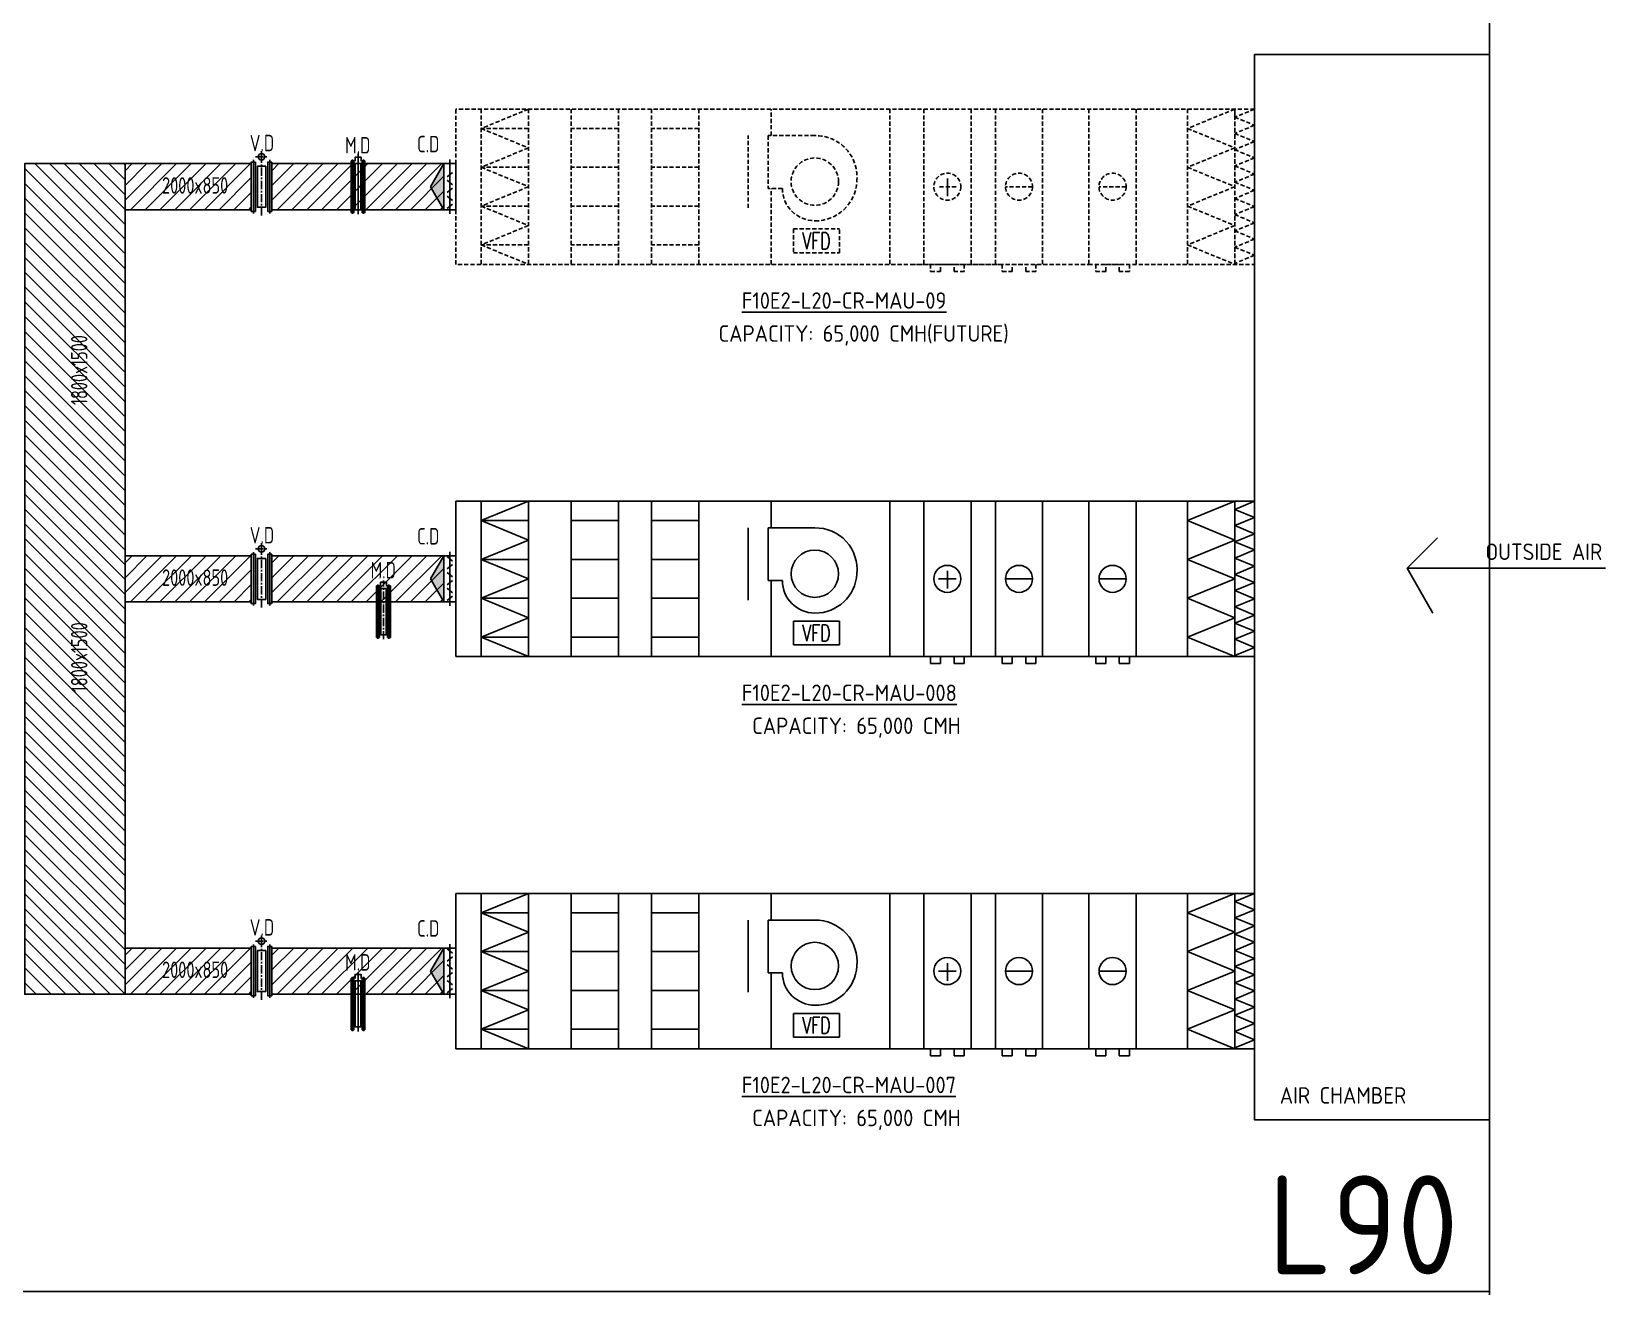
# Model space of a CAD drawing. Header units: millimetres. Extents: x 108 to 3316, y 96 to 2090.
# Drawn here: x 3074.5 to 3313.2, y 1615.4 to 1805.8 of the extents above; entities that cross this region are included whole.
import ezdxf
from ezdxf.enums import TextEntityAlignment as Align

# ---------------------------------------------------------------- set-up
doc = ezdxf.new("R2010")
doc.units = ezdxf.units.MM
doc.linetypes.add('CENTER', pattern=[2, 1.25, -0.25, 0.25, -0.25])
doc.linetypes.add('HIDDEN', pattern=[9.525, 6.35, -3.175])
for name, color, linetype in [('A-DETL-01', 1, 'Continuous'), ('DETL-TXT', 4, 'Continuous'), ('M-CEQPM-MAU', 22, 'Continuous'), ('M-CMDUCT-LINE', 15, 'Continuous'), ('M-EQPM-TXT', 4, 'Continuous'), ('M-FM-LINE3', 3, 'Continuous'), ('M-HVAC-CMDUCT', 150, 'Continuous'), ('M-HVAC-DAPR', 2, 'Continuous'), ('U-EX-TXT', 4, 'Continuous')]:
    doc.layers.add(name, color=color, linetype=linetype)
doc.styles.add('AA-TXT', font='isocp.shx', dxfattribs={"bigfont": 'chineset.shx'})
doc.styles.add('STDTEXT', font='simplex.shx', dxfattribs={"bigfont": 'china.shx'})

msp = doc.modelspace()

# ---------------------------------------------------------------- hatches: boundary and pattern name
at = {"layer": 'M-CMDUCT-LINE'}
h = msp.add_hatch(dxfattribs=at)
h.set_pattern_fill('ANSI31', color=256, scale=0.5, angle=-90, style=0)
h.set_pattern_definition([(315, (2909.2709, 983.8308), (1.122532, 1.122532), [])])
h.paths.add_polyline_path([(3088.72, 1785.71), (3088.72, 1659.74), (3073.52, 1659.74), (3073.52, 1785.71)])
h = msp.add_hatch(dxfattribs=at)
h.set_pattern_fill('ANSI31', color=256, scale=0.5, style=0)
h.set_pattern_definition([(45, (3785.9153, 1606.2564), (-1.122532, 1.122532), [])])
h.paths.add_polyline_path([(3107.87, 1785.71), (3088.72, 1785.71), (3088.72, 1778.71), (3107.87, 1778.71)])
h = msp.add_hatch(dxfattribs=at)
h.set_pattern_fill('ANSI31', color=252, scale=0.5, style=0)
h.set_pattern_definition([(45, (3808.176, 1606.2564), (-1.122532, 1.122532), [])])
h.paths.add_polyline_path([(3137.08, 1785.71), (3110.98, 1785.71), (3110.98, 1778.71), (3137.08, 1778.71)])
h = msp.add_hatch(dxfattribs=at)
h.set_pattern_fill('ANSI31', color=256, scale=0.5, style=0)
h.set_pattern_definition([(45, (3785.9153, 1546.7733), (-1.122532, 1.122532), [])])
h.paths.add_polyline_path([(3107.87, 1726.23), (3088.72, 1726.23), (3088.72, 1719.23), (3107.87, 1719.23)])
h = msp.add_hatch(dxfattribs=at)
h.set_pattern_fill('ANSI31', color=256, scale=0.5, style=0)
h.set_pattern_definition([(45, (3808.176, 1546.7733), (-1.122532, 1.122532), [])])
h.paths.add_polyline_path([(3137.08, 1726.23), (3110.98, 1726.23), (3110.98, 1719.23), (3137.08, 1719.23)])
h = msp.add_hatch(dxfattribs=at)
h.set_pattern_fill('ANSI31', color=256, scale=0.5, style=0)
h.set_pattern_definition([(45, (3785.9153, 1487.2902), (-1.122532, 1.122532), [])])
h.paths.add_polyline_path([(3107.87, 1666.74), (3088.72, 1666.74), (3088.72, 1659.74), (3107.87, 1659.74)])
h = msp.add_hatch(dxfattribs=at)
h.set_pattern_fill('ANSI31', color=256, scale=0.5, style=0)
h.set_pattern_definition([(45, (3808.176, 1487.2902), (-1.122532, 1.122532), [])])
h.paths.add_polyline_path([(3137.08, 1666.74), (3110.98, 1666.74), (3110.98, 1659.74), (3137.08, 1659.74)])
at = {"layer": 'M-HVAC-CMDUCT', "ltscale": 0.1}
for color, points in [(252, [(3137.08, 1778.71), (3135.06, 1782.21), (3137.08, 1785.71)]), (256, [(3137.08, 1719.23), (3135.06, 1722.73), (3137.08, 1726.23)]), (256, [(3137.08, 1659.74), (3135.06, 1663.24), (3137.08, 1666.74)])]:
    msp.add_hatch(color=color, dxfattribs=at).paths.add_polyline_path(points)
at = {"layer": 'M-HVAC-CMDUCT'}
for color, points in [(252, [(3137.08, 1778.71), (3135.06, 1782.21), (3137.08, 1785.71)]), (256, [(3137.08, 1719.23), (3135.06, 1722.73), (3137.08, 1726.23)]), (256, [(3137.08, 1659.74), (3135.06, 1663.24), (3137.08, 1666.74)])]:
    msp.add_hatch(color=color, dxfattribs=at).paths.add_polyline_path(points)

# ---------------------------------------------------------------- linework, layer by layer
at = {"layer": 'A-DETL-01', "color": 252}
for points in [[(3295.62, 1339.91), (3295.62, 1962.54)], [(3283.16, 1724.34), (3287.77, 1728.94)], [(3313.24, 1724.34), (3283.16, 1724.34), (3287.07, 1717.55)]]:
    msp.add_lwpolyline(points, dxfattribs=at)
for points in [[(3035.47, 1814.23), (3295.62, 1814.23), (3295.62, 1614.63), (3035.47, 1614.63)], [(3260.01, 1802.28), (3295.62, 1802.28), (3295.62, 1640.67), (3260.01, 1640.67)]]:
    msp.add_lwpolyline(points, close=True, dxfattribs=at)
at = {"layer": 'M-CEQPM-MAU', "color": 252, "linetype": 'HIDDEN', "ltscale": 0.1}
for p, q in [((3260.01, 1793.98), (3138.88, 1793.98)), ((3138.88, 1770.43), (3138.88, 1793.98)), ((3142.73, 1793.98), (3142.73, 1770.43)), ((3149.9, 1793.98), (3142.73, 1791.04)), ((3149.9, 1793.98), (3149.9, 1770.43)), ((3156.38, 1793.98), (3156.38, 1770.43)), ((3163.55, 1793.98), (3163.55, 1770.43)), ((3168.56, 1793.98), (3168.56, 1770.43)), ((3175.73, 1793.98), (3175.73, 1770.43)), ((3186.71, 1789.96), (3186.71, 1793.98)), ((3204.71, 1793.98), (3204.71, 1770.43)), ((3209.85, 1793.98), (3209.85, 1770.43)), ((3217.02, 1793.98), (3217.02, 1770.43)), ((3220.71, 1793.98), (3220.71, 1770.43)), ((3227.88, 1793.98), (3227.88, 1770.43)), ((3234.89, 1793.98), (3234.89, 1770.43)), ((3242.06, 1793.98), (3242.06, 1770.43)), ((3249.84, 1793.98), (3249.84, 1770.43)), ((3257.01, 1793.98), (3249.84, 1791.04)), ((3257.01, 1792.98), (3257.01, 1793.98)), ((3257.01, 1793.98), (3257.01, 1770.43)), ((3260.01, 1793.98), (3257.01, 1792.75)), ((3257.01, 1792.98), (3257.01, 1771.43)), ((3257.01, 1792.75), (3260.01, 1791.52)), ((3260.01, 1793.98), (3260.01, 1770.43)), ((3260.01, 1792.98), (3260.01, 1793.98)), ((3260.01, 1793.98), (3260.01, 1770.43)), ((3260.01, 1792.98), (3260.01, 1771.43)), ((3142.73, 1791.04), (3149.9, 1788.1)), ((3149.9, 1791.04), (3142.73, 1791.04)), ((3163.55, 1791.04), (3156.38, 1791.04)), ((3175.73, 1791.04), (3168.56, 1791.04)), ((3249.84, 1791.04), (3257.01, 1788.1)), ((3260.01, 1791.52), (3257.01, 1790.29)), ((3149.9, 1788.1), (3142.73, 1785.15)), ((3183.21, 1779), (3183.21, 1789.96)), ((3186.23, 1789.96), (3186.23, 1781.96)), ((3193.33, 1789.96), (3186.23, 1789.96)), ((3257.01, 1788.1), (3249.84, 1785.15)), ((3257.01, 1790.29), (3260.01, 1789.06)), ((3260.01, 1789.06), (3257.01, 1787.82)), ((3257.01, 1787.82), (3260.01, 1786.59)), ((3260.01, 1786.59), (3257.01, 1785.36)), ((3142.73, 1785.15), (3149.9, 1782.21)), ((3149.9, 1785.15), (3142.73, 1785.15)), ((3163.55, 1785.15), (3156.38, 1785.15)), ((3175.73, 1785.15), (3168.56, 1785.15)), ((3249.84, 1785.15), (3257.01, 1782.21)), ((3257.01, 1785.36), (3260.01, 1784.13)), ((3260.01, 1784.13), (3257.01, 1782.9)), ((3149.9, 1782.21), (3142.73, 1779.26)), ((3188.41, 1781.96), (3186.23, 1781.96)), ((3186.71, 1770.43), (3186.71, 1781.96)), ((3214.76, 1782.21), (3212.09, 1782.21)), ((3226.34, 1782.21), (3222.25, 1782.21)), ((3240.53, 1782.21), (3236.43, 1782.21)), ((3257.01, 1782.21), (3249.84, 1779.26)), ((3257.01, 1782.9), (3260.01, 1781.66)), ((3260.01, 1781.66), (3257.01, 1780.43)), ((3149.9, 1779.26), (3142.73, 1779.26)), ((3142.73, 1779.26), (3149.9, 1776.32)), ((3163.55, 1779.26), (3156.38, 1779.26)), ((3175.73, 1779.26), (3168.56, 1779.26)), ((3249.84, 1779.26), (3257.01, 1776.32)), ((3257.01, 1780.43), (3260.01, 1779.2)), ((3260.01, 1779.2), (3257.01, 1777.97)), ((3149.9, 1776.32), (3142.73, 1773.38)), ((3257.01, 1776.32), (3249.84, 1773.38)), ((3257.01, 1777.97), (3260.01, 1776.73)), ((3260.01, 1776.73), (3257.01, 1775.5)), ((3190.07, 1775.8), (3197.08, 1775.8)), ((3190.07, 1775.8), (3190.07, 1772.19)), ((3197.08, 1772.19), (3197.08, 1775.8)), ((3257.01, 1775.5), (3260.01, 1774.27)), ((3260.01, 1774.27), (3257.01, 1773.04)), ((3142.73, 1773.38), (3149.9, 1770.43)), ((3149.9, 1773.38), (3142.73, 1773.38)), ((3163.55, 1773.38), (3156.38, 1773.38)), ((3175.73, 1773.38), (3168.56, 1773.38)), ((3190.07, 1772.19), (3197.08, 1772.19)), ((3249.84, 1773.38), (3257.01, 1770.43)), ((3257.01, 1773.04), (3260.01, 1771.81)), ((3260.01, 1771.81), (3257.01, 1770.57)), ((3257.01, 1770.43), (3257.01, 1771.43)), ((3260.01, 1770.43), (3260.01, 1771.43)), ((3221.74, 1770.43), (3138.88, 1770.43)), ((3207.97, 1770.43), (3234.82, 1770.43)), ((3210.87, 1770.43), (3210.87, 1769.35)), ((3210.87, 1769.35), (3212.41, 1769.35)), ((3212.41, 1770.43), (3214.46, 1770.43)), ((3212.41, 1769.35), (3212.41, 1770.43)), ((3214.46, 1769.35), (3214.46, 1770.43)), ((3215.99, 1769.35), (3214.46, 1769.35)), ((3215.99, 1770.43), (3215.99, 1769.35)), ((3221.74, 1770.43), (3221.74, 1769.35)), ((3221.74, 1769.35), (3223.27, 1769.35)), ((3223.27, 1770.43), (3225.32, 1770.43)), ((3223.27, 1769.35), (3223.27, 1770.43)), ((3225.32, 1769.35), (3225.32, 1770.43)), ((3226.86, 1769.35), (3225.32, 1769.35)), ((3226.86, 1770.43), (3226.86, 1769.35)), ((3234.82, 1770.43), (3260.01, 1770.43)), ((3235.92, 1770.43), (3235.92, 1769.35)), ((3235.92, 1769.35), (3237.45, 1769.35)), ((3237.45, 1770.43), (3239.5, 1770.43)), ((3237.45, 1769.35), (3237.45, 1770.43)), ((3239.5, 1769.35), (3239.5, 1770.43)), ((3241.04, 1769.35), (3239.5, 1769.35)), ((3241.04, 1770.43), (3241.04, 1769.35)), ((3257.01, 1770.57), (3257.36, 1770.43))]:
    msp.add_line(p, q, dxfattribs=at)
at = {"layer": 'M-CEQPM-MAU', "ltscale": 0.1}
for p, q in [((3260.01, 1734.5), (3138.88, 1734.5)), ((3138.88, 1710.95), (3138.88, 1734.5)), ((3142.73, 1734.5), (3142.73, 1710.95)), ((3149.9, 1734.5), (3142.73, 1731.56)), ((3149.9, 1734.5), (3149.9, 1710.95)), ((3156.38, 1734.5), (3156.38, 1710.95)), ((3163.55, 1734.5), (3163.55, 1710.95)), ((3168.56, 1734.5), (3168.56, 1710.95)), ((3175.73, 1734.5), (3175.73, 1710.95)), ((3186.71, 1730.47), (3186.71, 1734.5)), ((3204.71, 1734.5), (3204.71, 1710.95)), ((3209.85, 1734.5), (3209.85, 1710.95)), ((3217.02, 1734.5), (3217.02, 1710.95)), ((3220.71, 1734.5), (3220.71, 1710.95)), ((3227.88, 1734.5), (3227.88, 1710.95)), ((3234.89, 1734.5), (3234.89, 1710.95)), ((3242.06, 1734.5), (3242.06, 1710.95)), ((3249.84, 1734.5), (3249.84, 1710.95)), ((3257.01, 1734.5), (3249.84, 1731.56)), ((3257.01, 1733.5), (3257.01, 1734.5)), ((3257.01, 1734.5), (3257.01, 1710.95)), ((3260.01, 1734.5), (3257.01, 1733.27)), ((3257.01, 1733.5), (3257.01, 1711.95)), ((3257.01, 1733.27), (3260.01, 1732.04)), ((3260.01, 1734.5), (3260.01, 1710.95)), ((3260.01, 1733.5), (3260.01, 1734.5)), ((3260.01, 1734.5), (3260.01, 1710.95)), ((3260.01, 1733.5), (3260.01, 1711.95)), ((3142.73, 1731.56), (3149.9, 1728.61)), ((3149.9, 1731.56), (3142.73, 1731.56)), ((3163.55, 1731.56), (3156.38, 1731.56)), ((3175.73, 1731.56), (3168.56, 1731.56)), ((3249.84, 1731.56), (3257.01, 1728.61)), ((3260.01, 1732.04), (3257.01, 1730.81)), ((3257.01, 1730.81), (3260.01, 1729.57)), ((3149.9, 1728.61), (3142.73, 1725.67)), ((3183.21, 1719.52), (3183.21, 1730.47)), ((3186.23, 1730.47), (3186.23, 1722.47)), ((3193.33, 1730.47), (3186.23, 1730.47)), ((3257.01, 1728.61), (3249.84, 1725.67)), ((3260.01, 1729.57), (3257.01, 1728.34)), ((3257.01, 1728.34), (3260.01, 1727.11)), ((3260.01, 1727.11), (3257.01, 1725.88)), ((3257.01, 1725.88), (3260.01, 1724.64)), ((3142.73, 1725.67), (3149.9, 1722.73)), ((3149.9, 1725.67), (3142.73, 1725.67)), ((3163.55, 1725.67), (3156.38, 1725.67)), ((3175.73, 1725.67), (3168.56, 1725.67)), ((3249.84, 1725.67), (3257.01, 1722.73)), ((3260.01, 1724.64), (3257.01, 1723.41)), ((3149.9, 1722.73), (3142.73, 1719.78)), ((3188.41, 1722.47), (3186.23, 1722.47)), ((3186.71, 1710.95), (3186.71, 1722.47)), ((3214.76, 1722.73), (3212.09, 1722.73)), ((3226.34, 1722.73), (3222.25, 1722.73)), ((3240.53, 1722.73), (3236.43, 1722.73)), ((3257.01, 1722.73), (3249.84, 1719.78)), ((3257.01, 1723.41), (3260.01, 1722.18)), ((3260.01, 1722.18), (3257.01, 1720.95)), ((3149.9, 1719.78), (3142.73, 1719.78)), ((3142.73, 1719.78), (3149.9, 1716.84)), ((3163.55, 1719.78), (3156.38, 1719.78)), ((3175.73, 1719.78), (3168.56, 1719.78)), ((3249.84, 1719.78), (3257.01, 1716.84)), ((3257.01, 1720.95), (3260.01, 1719.72)), ((3260.01, 1719.72), (3257.01, 1718.48)), ((3149.9, 1716.84), (3142.73, 1713.89)), ((3190.07, 1716.32), (3197.08, 1716.32)), ((3190.07, 1716.32), (3190.07, 1712.71)), ((3197.08, 1712.71), (3197.08, 1716.32)), ((3257.01, 1716.84), (3249.84, 1713.89)), ((3257.01, 1718.48), (3260.01, 1717.25)), ((3260.01, 1717.25), (3257.01, 1716.02)), ((3257.01, 1716.02), (3260.01, 1714.79)), ((3260.01, 1714.79), (3257.01, 1713.56)), ((3142.73, 1713.89), (3149.9, 1710.95)), ((3149.9, 1713.89), (3142.73, 1713.89)), ((3163.55, 1713.89), (3156.38, 1713.89)), ((3175.73, 1713.89), (3168.56, 1713.89)), ((3190.07, 1712.71), (3197.08, 1712.71)), ((3249.84, 1713.89), (3257.01, 1710.95)), ((3257.01, 1713.56), (3260.01, 1712.32)), ((3260.01, 1712.32), (3257.01, 1711.09)), ((3257.01, 1710.95), (3257.01, 1711.95)), ((3260.01, 1710.95), (3260.01, 1711.95)), ((3221.74, 1710.95), (3138.88, 1710.95)), ((3207.97, 1710.95), (3234.82, 1710.95)), ((3210.87, 1710.95), (3210.87, 1709.87)), ((3210.87, 1709.87), (3212.41, 1709.87)), ((3212.41, 1710.95), (3214.46, 1710.95)), ((3212.41, 1709.87), (3212.41, 1710.95)), ((3214.46, 1709.87), (3214.46, 1710.95)), ((3215.99, 1709.87), (3214.46, 1709.87)), ((3215.99, 1710.95), (3215.99, 1709.87)), ((3221.74, 1710.95), (3221.74, 1709.87)), ((3221.74, 1709.87), (3223.27, 1709.87)), ((3223.27, 1710.95), (3225.32, 1710.95)), ((3223.27, 1709.87), (3223.27, 1710.95)), ((3225.32, 1709.87), (3225.32, 1710.95)), ((3226.86, 1709.87), (3225.32, 1709.87)), ((3226.86, 1710.95), (3226.86, 1709.87)), ((3234.82, 1710.95), (3260.01, 1710.95)), ((3235.92, 1710.95), (3235.92, 1709.87)), ((3235.92, 1709.87), (3237.45, 1709.87)), ((3237.45, 1710.95), (3239.5, 1710.95)), ((3237.45, 1709.87), (3237.45, 1710.95)), ((3239.5, 1709.87), (3239.5, 1710.95)), ((3241.04, 1709.87), (3239.5, 1709.87)), ((3241.04, 1710.95), (3241.04, 1709.87)), ((3257.01, 1711.09), (3257.36, 1710.95)), ((3260.01, 1675.02), (3138.88, 1675.02)), ((3138.88, 1651.47), (3138.88, 1675.02)), ((3142.73, 1675.02), (3142.73, 1651.47)), ((3149.9, 1675.02), (3142.73, 1672.07)), ((3149.9, 1675.02), (3149.9, 1651.47)), ((3156.38, 1675.02), (3156.38, 1651.47)), ((3163.55, 1675.02), (3163.55, 1651.47)), ((3168.56, 1675.02), (3168.56, 1651.47)), ((3175.73, 1675.02), (3175.73, 1651.47)), ((3186.71, 1670.99), (3186.71, 1675.02)), ((3204.71, 1675.02), (3204.71, 1651.47)), ((3209.85, 1675.02), (3209.85, 1651.47)), ((3217.02, 1675.02), (3217.02, 1651.47)), ((3220.71, 1675.02), (3220.71, 1651.47)), ((3227.88, 1675.02), (3227.88, 1651.47)), ((3234.89, 1675.02), (3234.89, 1651.47)), ((3242.06, 1675.02), (3242.06, 1651.47)), ((3249.84, 1675.02), (3249.84, 1651.47)), ((3257.01, 1675.02), (3249.84, 1672.07)), ((3257.01, 1674.02), (3257.01, 1675.02)), ((3257.01, 1675.02), (3257.01, 1651.47)), ((3260.01, 1675.02), (3257.01, 1673.79)), ((3257.01, 1674.02), (3257.01, 1652.47)), ((3257.01, 1673.79), (3260.01, 1672.55)), ((3260.01, 1675.02), (3260.01, 1651.47)), ((3260.01, 1674.02), (3260.01, 1675.02)), ((3260.01, 1675.02), (3260.01, 1651.47)), ((3260.01, 1674.02), (3260.01, 1652.47)), ((3142.73, 1672.07), (3149.9, 1669.13)), ((3149.9, 1672.07), (3142.73, 1672.07)), ((3163.55, 1672.07), (3156.38, 1672.07)), ((3175.73, 1672.07), (3168.56, 1672.07)), ((3183.21, 1660.04), (3183.21, 1670.99)), ((3186.23, 1670.99), (3186.23, 1662.99)), ((3193.33, 1670.99), (3186.23, 1670.99)), ((3249.84, 1672.07), (3257.01, 1669.13)), ((3260.01, 1672.55), (3257.01, 1671.32)), ((3257.01, 1671.32), (3260.01, 1670.09)), ((3149.9, 1669.13), (3142.73, 1666.19)), ((3257.01, 1669.13), (3249.84, 1666.19)), ((3260.01, 1670.09), (3257.01, 1668.86)), ((3257.01, 1668.86), (3260.01, 1667.63)), ((3142.73, 1666.19), (3149.9, 1663.24)), ((3149.9, 1666.19), (3142.73, 1666.19)), ((3163.55, 1666.19), (3156.38, 1666.19)), ((3175.73, 1666.19), (3168.56, 1666.19)), ((3249.84, 1666.19), (3257.01, 1663.24)), ((3260.01, 1667.63), (3257.01, 1666.39)), ((3257.01, 1666.39), (3260.01, 1665.16)), ((3260.01, 1665.16), (3257.01, 1663.93)), ((3257.01, 1663.93), (3260.01, 1662.7)), ((3149.9, 1663.24), (3142.73, 1660.3)), ((3188.41, 1662.99), (3186.23, 1662.99)), ((3186.71, 1651.47), (3186.71, 1662.99)), ((3214.76, 1663.24), (3212.09, 1663.24)), ((3226.34, 1663.24), (3222.25, 1663.24)), ((3240.53, 1663.24), (3236.43, 1663.24)), ((3257.01, 1663.24), (3249.84, 1660.3)), ((3260.01, 1662.7), (3257.01, 1661.47)), ((3257.01, 1661.47), (3260.01, 1660.23)), ((3149.9, 1660.3), (3142.73, 1660.3)), ((3142.73, 1660.3), (3149.9, 1657.35)), ((3163.55, 1660.3), (3156.38, 1660.3)), ((3175.73, 1660.3), (3168.56, 1660.3)), ((3249.84, 1660.3), (3257.01, 1657.35)), ((3260.01, 1660.23), (3257.01, 1659)), ((3149.9, 1657.35), (3142.73, 1654.41)), ((3190.07, 1656.83), (3197.08, 1656.83)), ((3190.07, 1656.83), (3190.07, 1653.22)), ((3197.08, 1653.22), (3197.08, 1656.83)), ((3257.01, 1657.35), (3249.84, 1654.41)), ((3257.01, 1659), (3260.01, 1657.77)), ((3260.01, 1657.77), (3257.01, 1656.54)), ((3142.73, 1654.41), (3149.9, 1651.47)), ((3149.9, 1654.41), (3142.73, 1654.41)), ((3163.55, 1654.41), (3156.38, 1654.41)), ((3175.73, 1654.41), (3168.56, 1654.41)), ((3249.84, 1654.41), (3257.01, 1651.47)), ((3257.01, 1656.54), (3260.01, 1655.3)), ((3260.01, 1655.3), (3257.01, 1654.07)), ((3190.07, 1653.22), (3197.08, 1653.22)), ((3257.01, 1654.07), (3260.01, 1652.84)), ((3260.01, 1652.84), (3257.01, 1651.61)), ((3257.01, 1651.47), (3257.01, 1652.47)), ((3260.01, 1651.47), (3260.01, 1652.47)), ((3221.74, 1651.47), (3138.88, 1651.47)), ((3207.97, 1651.47), (3234.82, 1651.47)), ((3210.87, 1651.47), (3210.87, 1650.38)), ((3210.87, 1650.38), (3212.41, 1650.38)), ((3212.41, 1651.47), (3214.46, 1651.47)), ((3212.41, 1650.38), (3212.41, 1651.47)), ((3214.46, 1650.38), (3214.46, 1651.47)), ((3215.99, 1650.38), (3214.46, 1650.38)), ((3215.99, 1651.47), (3215.99, 1650.38)), ((3221.74, 1651.47), (3221.74, 1650.38)), ((3221.74, 1650.38), (3223.27, 1650.38)), ((3223.27, 1651.47), (3225.32, 1651.47)), ((3223.27, 1650.38), (3223.27, 1651.47)), ((3225.32, 1650.38), (3225.32, 1651.47)), ((3226.86, 1650.38), (3225.32, 1650.38)), ((3226.86, 1651.47), (3226.86, 1650.38)), ((3234.82, 1651.47), (3260.01, 1651.47)), ((3235.92, 1651.47), (3235.92, 1650.38)), ((3235.92, 1650.38), (3237.45, 1650.38)), ((3237.45, 1651.47), (3239.5, 1651.47)), ((3237.45, 1650.38), (3237.45, 1651.47)), ((3239.5, 1650.38), (3239.5, 1651.47)), ((3241.04, 1650.38), (3239.5, 1650.38)), ((3241.04, 1651.47), (3241.04, 1650.38)), ((3257.01, 1651.61), (3257.36, 1651.47))]:
    msp.add_line(p, q, dxfattribs=at)
at = {"layer": 'M-CEQPM-MAU', "color": 252, "linetype": 'HIDDEN'}
msp.add_lwpolyline([(3213.43, 1783.43), (3213.43, 1780.75)], dxfattribs=at)
at = {"layer": 'M-CEQPM-MAU'}
for points in [[(3213.43, 1723.94), (3213.43, 1721.26)], [(3213.43, 1664.46), (3213.43, 1661.78)]]:
    msp.add_lwpolyline(points, dxfattribs=at)
at = {"layer": 'M-CEQPM-MAU', "color": 252, "linetype": 'HIDDEN', "ltscale": 0.1}
for centre, radius in [((3193.33, 1782.98), 3.59), ((3213.43, 1782.21), 2.05), ((3224.3, 1782.21), 2.05), ((3238.48, 1782.21), 2.05)]:
    msp.add_circle(centre, radius, dxfattribs=at)
at = {"layer": 'M-CEQPM-MAU', "ltscale": 0.1}
for centre, radius in [((3193.33, 1723.5), 3.59), ((3213.43, 1722.73), 2.05), ((3224.3, 1722.73), 2.05), ((3238.48, 1722.73), 2.05), ((3193.33, 1664.02), 3.59), ((3213.43, 1663.24), 2.05), ((3224.3, 1663.24), 2.05), ((3238.48, 1663.24), 2.05)]:
    msp.add_circle(centre, radius, dxfattribs=at)
at = {"layer": 'M-CEQPM-MAU', "color": 252, "linetype": 'HIDDEN', "ltscale": 0.1}
for centre, radius, start, end in [((3193.44, 1783.67), 6.29, 353.7563, 90.9586), ((3193.33, 1781.96), 4.92, 180, 270), ((3193.44, 1783.3), 6.27, 269.0709, 357.1108)]:
    msp.add_arc(centre, radius, start, end, dxfattribs=at)
at = {"layer": 'M-CEQPM-MAU', "ltscale": 0.1}
for centre, radius, start, end in [((3193.44, 1724.18), 6.29, 353.7563, 90.9586), ((3193.44, 1723.82), 6.27, 269.0709, 357.1108), ((3193.33, 1722.47), 4.92, 180, 270), ((3193.44, 1664.7), 6.29, 353.7563, 90.9586), ((3193.44, 1664.33), 6.27, 269.0709, 357.1108), ((3193.33, 1662.99), 4.92, 180, 270)]:
    msp.add_arc(centre, radius, start, end, dxfattribs=at)
at = {"layer": 'M-FM-LINE3'}
for p, q in [((3108.18, 1786.26), (3108.18, 1778.16)), ((3110.67, 1786.26), (3110.67, 1778.16)), ((3108.18, 1726.77), (3108.18, 1718.68)), ((3110.67, 1726.77), (3110.67, 1718.68)), ((3127.08, 1721.88), (3127.08, 1713.63)), ((3128.75, 1721.88), (3128.75, 1713.63)), ((3108.18, 1667.29), (3108.18, 1659.19)), ((3110.67, 1667.29), (3110.67, 1659.19)), ((3123.23, 1662.39), (3123.23, 1654.14)), ((3124.06, 1654.08), (3124.06, 1662.97)), ((3124.89, 1662.39), (3124.89, 1654.14))]:
    msp.add_line(p, q, dxfattribs=at)
at = {"layer": 'M-FM-LINE3', "linetype": 'CENTER'}
for p, q in [((3108.49, 1786.76), (3110.36, 1786.76)), ((3109.43, 1777.85), (3109.43, 1787.69)), ((3108.49, 1727.27), (3110.36, 1727.27)), ((3109.43, 1718.37), (3109.43, 1728.21)), ((3127.92, 1713.57), (3127.92, 1722.47)), ((3109.43, 1658.88), (3109.43, 1668.72)), ((3108.49, 1667.79), (3110.36, 1667.79))]:
    msp.add_line(p, q, dxfattribs=at)
at = {"layer": 'M-FM-LINE3', "color": 252}
for p, q in [((3123.23, 1786.33), (3123.23, 1778.08)), ((3124.06, 1778.02), (3124.06, 1787.26)), ((3124.89, 1786.33), (3124.89, 1778.08))]:
    msp.add_line(p, q, dxfattribs=at)
at = {"layer": 'M-FM-LINE3'}
for points in [[(3108.49, 1785.95), (3107.87, 1785.95), (3107.87, 1778.47), (3108.49, 1778.47)], [(3110.98, 1785.95), (3110.36, 1785.95), (3110.36, 1778.47), (3110.98, 1778.47)], [(3110.05, 1785.32), (3108.8, 1785.32), (3108.8, 1779.09), (3110.05, 1779.09)], [(3108.49, 1726.46), (3107.87, 1726.46), (3107.87, 1718.99), (3108.49, 1718.99)], [(3110.98, 1726.46), (3110.36, 1726.46), (3110.36, 1718.99), (3110.98, 1718.99)], [(3110.05, 1725.84), (3108.8, 1725.84), (3108.8, 1719.61), (3110.05, 1719.61)], [(3126.87, 1721.67), (3127.29, 1721.67), (3127.29, 1713.84), (3126.87, 1713.84)], [(3128.33, 1721.25), (3127.5, 1721.25), (3127.5, 1714.25), (3128.33, 1714.25)], [(3128.96, 1721.67), (3128.54, 1721.67), (3128.54, 1713.84), (3128.96, 1713.84)], [(3108.49, 1666.98), (3107.87, 1666.98), (3107.87, 1659.51), (3108.49, 1659.51)], [(3110.05, 1666.36), (3108.8, 1666.36), (3108.8, 1660.13), (3110.05, 1660.13)], [(3110.98, 1666.98), (3110.36, 1666.98), (3110.36, 1659.51), (3110.98, 1659.51)], [(3123.02, 1662.19), (3123.43, 1662.19), (3123.43, 1654.35), (3123.02, 1654.35)], [(3124.48, 1661.77), (3123.64, 1661.77), (3123.64, 1654.77), (3124.48, 1654.77)], [(3125.1, 1662.19), (3124.68, 1662.19), (3124.68, 1654.35), (3125.1, 1654.35)]]:
    msp.add_lwpolyline(points, close=True, dxfattribs=at)
at = {"layer": 'M-FM-LINE3', "color": 252}
for points in [[(3123.02, 1786.13), (3123.43, 1786.13), (3123.43, 1778.29), (3123.02, 1778.29)], [(3124.48, 1785.71), (3123.64, 1785.71), (3123.64, 1778.71), (3124.48, 1778.71)], [(3125.1, 1786.13), (3124.68, 1786.13), (3124.68, 1778.29), (3125.1, 1778.29)]]:
    msp.add_lwpolyline(points, close=True, dxfattribs=at)
msp.add_lwpolyline([(3123.6, 1786.07), (3123.6, 1786.67), (3124.52, 1786.67), (3124.52, 1786.07)], dxfattribs=at)
at = {"layer": 'M-FM-LINE3'}
for points in [[(3127.45, 1721.61), (3127.45, 1722.21), (3128.38, 1722.21), (3128.38, 1721.61)], [(3123.6, 1662.13), (3123.6, 1662.73), (3124.52, 1662.73), (3124.52, 1662.13)]]:
    msp.add_lwpolyline(points, dxfattribs=at)
for centre in [(3109.43, 1786.76), (3109.43, 1727.27), (3109.43, 1667.79)]:
    msp.add_circle(centre, 0.498, dxfattribs=at)
at = {"layer": 'M-HVAC-CMDUCT', "color": 252, "ltscale": 0.1}
for p, q in [((3137.08, 1785.71), (3135.06, 1782.21)), ((3137.08, 1778.71), (3137.08, 1785.71)), ((3137.08, 1785.71), (3137.08, 1778.71)), ((3137.08, 1778.71), (3135.06, 1782.21))]:
    msp.add_line(p, q, dxfattribs=at)
at = {"layer": 'M-HVAC-CMDUCT', "color": 252}
for p, q in [((3137.08, 1785.71), (3135.06, 1782.21)), ((3137.08, 1778.71), (3137.08, 1785.71)), ((3137.08, 1778.71), (3135.06, 1782.21))]:
    msp.add_line(p, q, dxfattribs=at)
at = {"layer": 'M-HVAC-CMDUCT', "ltscale": 0.1}
for p, q in [((3137.08, 1726.23), (3135.06, 1722.73)), ((3137.08, 1719.23), (3137.08, 1726.23)), ((3137.08, 1726.23), (3137.08, 1719.23)), ((3137.08, 1719.23), (3135.06, 1722.73)), ((3137.08, 1666.74), (3135.06, 1663.24)), ((3137.08, 1659.74), (3137.08, 1666.74)), ((3137.08, 1666.74), (3137.08, 1659.74)), ((3137.08, 1659.74), (3135.06, 1663.24))]:
    msp.add_line(p, q, dxfattribs=at)
at = {"layer": 'M-HVAC-CMDUCT'}
for p, q in [((3137.08, 1726.23), (3135.06, 1722.73)), ((3137.08, 1719.23), (3137.08, 1726.23)), ((3137.08, 1719.23), (3135.06, 1722.73)), ((3137.08, 1666.74), (3135.06, 1663.24)), ((3137.08, 1659.74), (3137.08, 1666.74)), ((3137.08, 1659.74), (3135.06, 1663.24))]:
    msp.add_line(p, q, dxfattribs=at)
for points in [[(3088.72, 1785.71), (3088.72, 1659.74), (3073.52, 1659.74), (3073.52, 1785.71)], [(3107.87, 1785.71), (3088.72, 1785.71), (3088.72, 1778.71), (3107.87, 1778.71)], [(3107.87, 1726.23), (3088.72, 1726.23), (3088.72, 1719.23), (3107.87, 1719.23)], [(3137.08, 1726.23), (3110.98, 1726.23), (3110.98, 1719.23), (3137.08, 1719.23)], [(3107.87, 1666.74), (3088.72, 1666.74), (3088.72, 1659.74), (3107.87, 1659.74)], [(3137.08, 1666.74), (3110.98, 1666.74), (3110.98, 1659.74), (3137.08, 1659.74)]]:
    msp.add_lwpolyline(points, close=True, dxfattribs=at)
at = {"layer": 'M-HVAC-CMDUCT', "color": 252}
msp.add_lwpolyline([(3137.08, 1785.71), (3110.98, 1785.71), (3110.98, 1778.71), (3137.08, 1778.71)], close=True, dxfattribs=at)
at = {"layer": 'M-HVAC-DAPR', "color": 252, "ltscale": 0.1}
for p, q in [((3137.98, 1786.31), (3137.98, 1778.11)), ((3137.58, 1783.71), (3138.38, 1784.38)), ((3138.38, 1782.51), (3137.58, 1783.18)), ((3137.58, 1781.31), (3138.38, 1781.98)), ((3138.38, 1780.11), (3137.58, 1780.78)), ((3137.58, 1778.91), (3138.38, 1779.58))]:
    msp.add_line(p, q, dxfattribs=at)
at = {"layer": 'M-HVAC-DAPR', "color": 252}
for p, q in [((3137.98, 1786.31), (3137.98, 1778.11)), ((3137.58, 1783.71), (3138.38, 1784.38)), ((3138.38, 1782.51), (3137.58, 1783.18)), ((3137.58, 1781.31), (3138.38, 1781.98)), ((3138.38, 1780.11), (3137.58, 1780.78)), ((3137.58, 1778.91), (3138.38, 1779.58))]:
    msp.add_line(p, q, dxfattribs=at)
at = {"layer": 'M-HVAC-DAPR', "ltscale": 0.1}
for p, q in [((3138.38, 1725.43), (3137.58, 1726.1)), ((3137.98, 1726.83), (3137.98, 1718.63)), ((3137.58, 1724.23), (3138.38, 1724.9)), ((3138.38, 1723.03), (3137.58, 1723.7)), ((3137.58, 1721.83), (3138.38, 1722.5)), ((3138.38, 1720.63), (3137.58, 1721.3)), ((3137.58, 1719.43), (3138.38, 1720.1)), ((3138.38, 1665.95), (3137.58, 1666.62)), ((3137.98, 1667.34), (3137.98, 1659.14)), ((3137.58, 1664.75), (3138.38, 1665.42)), ((3138.38, 1663.55), (3137.58, 1664.22)), ((3137.58, 1662.35), (3138.38, 1663.02)), ((3138.38, 1661.15), (3137.58, 1661.82)), ((3137.58, 1659.95), (3138.38, 1660.62))]:
    msp.add_line(p, q, dxfattribs=at)
at = {"layer": 'M-HVAC-DAPR'}
for p, q in [((3138.38, 1725.43), (3137.58, 1726.1)), ((3137.98, 1726.83), (3137.98, 1718.63)), ((3137.58, 1724.23), (3138.38, 1724.9)), ((3138.38, 1723.03), (3137.58, 1723.7)), ((3137.58, 1721.83), (3138.38, 1722.5)), ((3138.38, 1720.63), (3137.58, 1721.3)), ((3137.58, 1719.43), (3138.38, 1720.1)), ((3138.38, 1665.95), (3137.58, 1666.62)), ((3137.98, 1667.34), (3137.98, 1659.14)), ((3137.58, 1664.75), (3138.38, 1665.42)), ((3138.38, 1663.55), (3137.58, 1664.22)), ((3137.58, 1662.35), (3138.38, 1663.02)), ((3138.38, 1661.15), (3137.58, 1661.82)), ((3137.58, 1659.95), (3138.38, 1660.62))]:
    msp.add_line(p, q, dxfattribs=at)
at = {"layer": 'M-HVAC-DAPR', "color": 252, "ltscale": 0.1}
msp.add_lwpolyline([(3138.88, 1785.71), (3137.08, 1785.71), (3137.08, 1778.71), (3138.88, 1778.71)], close=True, dxfattribs=at)
at = {"layer": 'M-HVAC-DAPR', "color": 252}
msp.add_lwpolyline([(3138.88, 1785.71), (3137.08, 1785.71), (3137.08, 1778.71), (3138.88, 1778.71)], close=True, dxfattribs=at)
at = {"layer": 'M-HVAC-DAPR', "color": 252, "ltscale": 0.1, "const_width": 0.1}
for points in [[(3137.93, 1784.05, -1), (3138.03, 1784.05, -1)], [(3137.93, 1782.85, -1), (3138.03, 1782.85, -1)], [(3137.93, 1781.65, -1), (3138.03, 1781.65, -1)], [(3137.93, 1780.45, -1), (3138.03, 1780.45, -1)], [(3137.93, 1779.25, -1), (3138.03, 1779.25, -1)]]:
    msp.add_lwpolyline(points, format="xyb", close=True, dxfattribs=at)
at = {"layer": 'M-HVAC-DAPR', "color": 252, "const_width": 0.1}
for points in [[(3137.93, 1784.05, -1), (3138.03, 1784.05, -1)], [(3137.93, 1782.85, -1), (3138.03, 1782.85, -1)], [(3137.93, 1781.65, -1), (3138.03, 1781.65, -1)], [(3137.93, 1780.45, -1), (3138.03, 1780.45, -1)], [(3137.93, 1779.25, -1), (3138.03, 1779.25, -1)]]:
    msp.add_lwpolyline(points, format="xyb", close=True, dxfattribs=at)
at = {"layer": 'M-HVAC-DAPR', "ltscale": 0.1}
for points in [[(3138.88, 1726.23), (3137.08, 1726.23), (3137.08, 1719.23), (3138.88, 1719.23)], [(3138.88, 1666.74), (3137.08, 1666.74), (3137.08, 1659.74), (3138.88, 1659.74)]]:
    msp.add_lwpolyline(points, close=True, dxfattribs=at)
at = {"layer": 'M-HVAC-DAPR'}
for points in [[(3138.88, 1726.23), (3137.08, 1726.23), (3137.08, 1719.23), (3138.88, 1719.23)], [(3138.88, 1666.74), (3137.08, 1666.74), (3137.08, 1659.74), (3138.88, 1659.74)]]:
    msp.add_lwpolyline(points, close=True, dxfattribs=at)
at = {"layer": 'M-HVAC-DAPR', "ltscale": 0.1, "const_width": 0.1}
for points in [[(3137.93, 1725.77, -1), (3138.03, 1725.77, -1)], [(3137.93, 1724.57, -1), (3138.03, 1724.57, -1)], [(3137.93, 1723.37, -1), (3138.03, 1723.37, -1)], [(3137.93, 1722.17, -1), (3138.03, 1722.17, -1)], [(3137.93, 1720.97, -1), (3138.03, 1720.97, -1)], [(3137.93, 1719.77, -1), (3138.03, 1719.77, -1)], [(3137.93, 1666.28, -1), (3138.03, 1666.28, -1)], [(3137.93, 1665.08, -1), (3138.03, 1665.08, -1)], [(3137.93, 1663.88, -1), (3138.03, 1663.88, -1)], [(3137.93, 1662.68, -1), (3138.03, 1662.68, -1)], [(3137.93, 1661.48, -1), (3138.03, 1661.48, -1)], [(3137.93, 1660.28, -1), (3138.03, 1660.28, -1)]]:
    msp.add_lwpolyline(points, format="xyb", close=True, dxfattribs=at)
at = {"layer": 'M-HVAC-DAPR', "const_width": 0.1}
for points in [[(3137.93, 1725.77, -1), (3138.03, 1725.77, -1)], [(3137.93, 1724.57, -1), (3138.03, 1724.57, -1)], [(3137.93, 1723.37, -1), (3138.03, 1723.37, -1)], [(3137.93, 1722.17, -1), (3138.03, 1722.17, -1)], [(3137.93, 1720.97, -1), (3138.03, 1720.97, -1)], [(3137.93, 1719.77, -1), (3138.03, 1719.77, -1)], [(3137.93, 1666.28, -1), (3138.03, 1666.28, -1)], [(3137.93, 1665.08, -1), (3138.03, 1665.08, -1)], [(3137.93, 1663.88, -1), (3138.03, 1663.88, -1)], [(3137.93, 1662.68, -1), (3138.03, 1662.68, -1)], [(3137.93, 1661.48, -1), (3138.03, 1661.48, -1)], [(3137.93, 1660.28, -1), (3138.03, 1660.28, -1)]]:
    msp.add_lwpolyline(points, format="xyb", close=True, dxfattribs=at)

# ---------------------------------------------------------------- texts
at = {"layer": 'DETL-TXT', "color": 2, "ltscale": 0.1, "style": 'AA-TXT'}
msp.add_text('L90', height=15, dxfattribs=at).set_placement((3262.05, 1617.26))
at = {"layer": 'M-CEQPM-MAU', "color": 252, "linetype": 'HIDDEN', "ltscale": 0.1, "style": 'STDTEXT', "width": 0.7}
msp.add_text('VFD', height=2.5, dxfattribs=at).set_placement((3193.58, 1773.99), align=Align.MIDDLE)
at = {"layer": 'M-CEQPM-MAU', "ltscale": 0.1, "style": 'STDTEXT', "width": 0.7}
for p in [(3193.58, 1714.51), (3193.58, 1655.03)]:
    msp.add_text('VFD', height=2.5, dxfattribs=at).set_placement(p, align=Align.MIDDLE)
at = {"layer": 'M-EQPM-TXT', "style": 'AA-TXT'}
for s, p in [('%%UF10E2-L20-CR-MAU-09', (3182.25, 1763.69)), ('%%UF10E2-L20-CR-MAU-008', (3182.25, 1704.2)), ('%%UF10E2-L20-CR-MAU-007', (3182.25, 1644.72))]:
    msp.add_text(s, height=2.5, dxfattribs=at).set_placement(p)
at = {"layer": 'M-EQPM-TXT', "color": 3, "style": 'AA-TXT'}
for s, p in [('CAPACITY: 65,000 CMH(FUTURE)', (3178.73, 1758.69)), ('OUTSIDE AIR ', (3295.03, 1725.59)), ('CAPACITY: 65,000 CMH', (3183.83, 1699.2)), ('AIR CHAMBER', (3263.84, 1643.14)), ('CAPACITY: 65,000 CMH', (3183.83, 1639.72))]:
    msp.add_text(s, height=2.5, dxfattribs=at).set_placement(p)
at = {"layer": 'U-EX-TXT', "style": 'AA-TXT', "width": 0.8}
for s, p in [('V.D', (3109.48, 1788.83)), ('2000x850', (3099.35, 1782.4)), ('V.D', (3109.48, 1729.35)), ('C.D', (3134.7, 1729.19)), ('2000x850', (3099.35, 1722.92)), ('M.D', (3127.87, 1724.04)), ('V.D', (3109.48, 1669.87)), ('C.D', (3134.7, 1669.71)), ('2000x850', (3099.35, 1663.44)), ('M.D', (3124.01, 1664.56))]:
    msp.add_text(s, height=2.5, dxfattribs=at).set_placement(p, align=Align.MIDDLE_CENTER)
at = {"layer": 'U-EX-TXT', "color": 252, "style": 'AA-TXT', "width": 0.8}
for s, p in [('M.D', (3124.01, 1788.5)), ('C.D', (3134.7, 1788.67))]:
    msp.add_text(s, height=2.5, dxfattribs=at).set_placement(p, align=Align.MIDDLE_CENTER)
at = {"layer": 'U-EX-TXT', "style": 'AA-TXT', "width": 0.8}
for p in [(3081.77, 1754.4), (3081.77, 1710.85)]:
    msp.add_text('1800x1500', height=2.5, rotation=90, dxfattribs=at).set_placement(p, align=Align.MIDDLE_CENTER)

doc.saveas('drawing.dxf')
